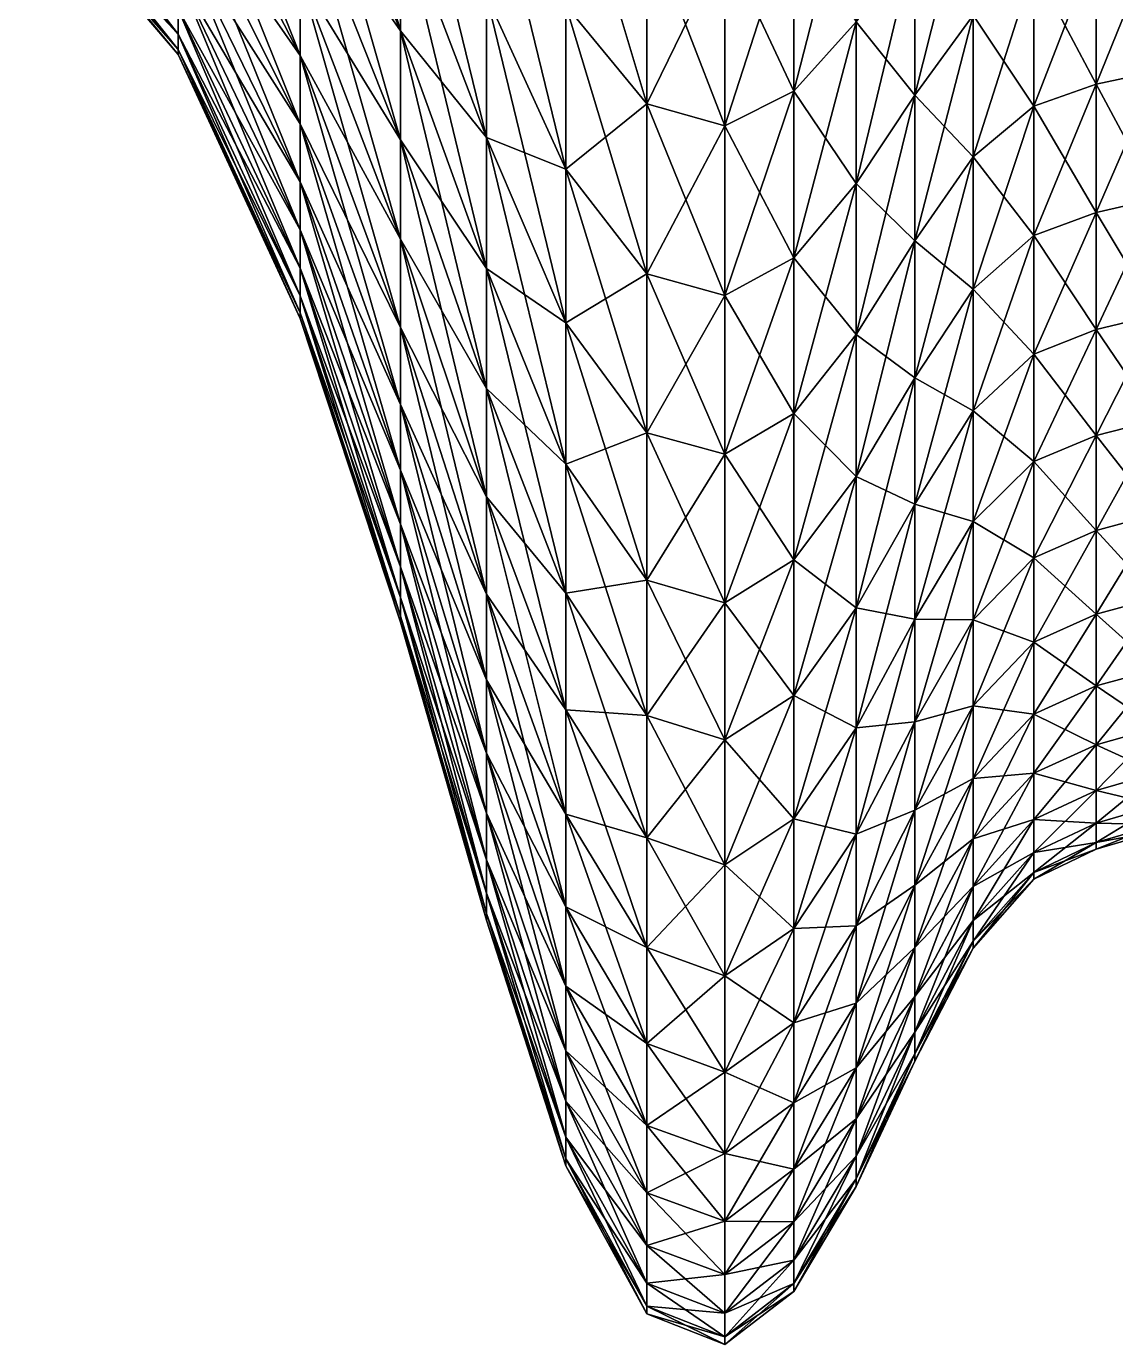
# Model space of a CAD drawing. Header units: millimetres. Extents: x -159345 to -158169, y -77510 to -76933.
# Drawn here: x -158465.153 to -158462.302, y -77295.849 to -77292.4 of the extents above; entities that cross this region are included whole.
import ezdxf

# ---------------------------------------------------------------- set-up
doc = ezdxf.new("R2010")
doc.units = ezdxf.units.MM
doc.header["$LTSCALE"] = 2
doc.header["$MEASUREMENT"] = 0
doc.layers.get('0').update_dxf_attribs({"linetype": 'CONTINUOUS'})

# ---------------------------------------------------------------- blocks, each defined once
blk = doc.blocks.new('Rectangle34354600')
at = {"color": 0}
mesh = blk.add_polyface(dxfattribs=at)
corners = [(-16.2712, -0.3065, -2.4832), (-16.229, -0.1526, -2.4672), (-16.3756, -0.1526, -1.9867), (-16.4184, -0.3065, -1.9996), (-16.2149, 0, -2.4618), (-16.3613, 0, -1.9825), (-16.4892, -0.1526, -1.5008), (-16.5329, -0.3065, -1.5095), (-16.4747, 0, -1.4979), (-16.5702, -0.1526, -1.0083), (-16.6147, -0.3065, -1.0128), (-16.5554, 0, -1.0068), (-16.6186, -0.1526, -0.5084), (-16.6637, -0.3065, -0.5096), (-16.6036, 0, -0.5079), (-16.1611, -0.4629, -2.9893), (-16.0912, -0.3065, -2.9604), (-16.7389, -0.4629, -0.5118), (-16.6801, -0.3065, 0), (-16.0493, -0.1526, -2.943), (-16.6888, -0.4629, -1.0203), (-16.0354, 0, -2.9372), (-16.6056, -0.4629, -1.5239), (-16.6196, 0, 0), (-16.6347, -0.1526, 0), (-16.4897, -0.4629, -2.021), (-16.3415, -0.4629, -2.51), (-16.6637, -0.3065, 0.5097), (-16.6186, -0.1526, 0.5084), (-16.5702, -0.1526, 1.0083), (-16.6147, -0.3065, 1.0128), (-16.6036, 0, 0.5079), (-16.5554, 0, 1.0068), (-16.4892, -0.1526, 1.5008), (-16.5329, -0.3065, 1.5095), (-16.4747, 0, 1.4979), (-16.3756, -0.1526, 1.9868), (-16.4184, -0.3065, 1.9996), (-16.3613, 0, 1.9825), (-16.229, -0.1526, 2.4672), (-16.2712, -0.3065, 2.4833), (-16.2149, 0, 2.4618), (-16.3415, -0.4629, 2.51), (-16.0912, -0.3065, 2.9604), (-16.1611, -0.4629, 2.9893), (-16.4897, -0.4629, 2.0211), (-16.6056, -0.4629, 1.5239), (-16.0354, 0, 2.9372), (-16.0493, -0.1526, 2.943), (-16.6888, -0.4629, 1.0203), (-16.7389, -0.4629, 0.5118)]
mesh.append_faces([[corners[k] for k in face] for face in [(0, 1, 2), (2, 3, 0), (1, 4, 5), (5, 2, 1), (3, 2, 6), (6, 7, 3), (2, 5, 8), (8, 6, 2), (7, 6, 9), (9, 10, 7), (6, 8, 11), (11, 9, 6), (10, 9, 12), (12, 13, 10), (9, 11, 14), (14, 12, 9), (17, 13, 18), (1, 0, 16), (20, 10, 13), (4, 1, 19), (22, 7, 10), (12, 14, 23), (25, 3, 7), (13, 12, 24), (26, 0, 3), (27, 28, 29), (29, 30, 27), (28, 31, 32), (32, 29, 28), (30, 29, 33), (33, 34, 30), (29, 32, 35), (35, 33, 29), (34, 33, 36), (36, 37, 34), (33, 35, 38), (38, 36, 33), (37, 36, 39), (39, 40, 37), (36, 38, 41), (41, 39, 36), (42, 40, 43), (28, 27, 18), (45, 37, 40), (31, 28, 24), (46, 34, 37), (39, 41, 47), (49, 30, 34), (40, 39, 48), (50, 27, 30)]], dxfattribs={"vtx0": -1, "vtx1": -1, "vtx2": -1, "color": 0})
mesh.append_faces([[corners[k] for k in face] for face in [(40, 42, 45)]], dxfattribs={"vtx0": -1, "vtx2": -1, "color": 0})
mesh.append_faces([[corners[k] for k in face] for face in [(15, 16, 0), (16, 19, 1), (19, 21, 4), (23, 24, 12), (24, 18, 13), (18, 24, 28), (24, 23, 31), (47, 48, 39), (48, 43, 40)]], dxfattribs={"vtx1": -1, "vtx2": -1, "color": 0})
mesh.append_faces([[corners[k] for k in face] for face in [(43, 44, 42)]], dxfattribs={"vtx2": -1, "color": 0})
mesh = blk.add_polyface(dxfattribs=at)
corners = [(-16.1057, -0.6153, -3.5289), (-15.9498, -0.4629, -3.4557), (-16.1611, -0.4629, -2.9893), (-14.9451, -0.6153, -5.2659), (-14.8178, -0.4629, -5.1498), (-15.142, -0.4629, -4.7547), (-15.2763, -0.6153, -4.8612), (-15.4393, -0.4629, -4.3398), (-15.5815, -0.6153, -4.4348), (-15.7088, -0.4629, -3.9063), (-15.8586, -0.6153, -3.9897), (-15.0842, -0.3065, -4.7076), (-15.0496, -0.1526, -4.6793), (-15.3406, -0.1526, -4.2739), (-15.3776, -0.3065, -4.2986), (-15.0381, 0, -4.6699), (-15.3283, 0, -4.2656), (-15.6038, -0.1526, -3.8499), (-15.6432, -0.3065, -3.871), (-15.5907, 0, -3.8428), (-15.8399, -0.1526, -3.4065), (-15.8811, -0.3065, -3.425), (-15.8262, 0, -3.4004), (-16.0912, -0.3065, -2.9604), (-16.0354, 0, -2.9372), (-16.0493, -0.1526, -2.943), (-16.1057, -0.6153, 3.5289), (-15.9498, -0.4629, 3.4557), (-15.7088, -0.4629, 3.9064), (-15.8586, -0.6153, 3.9897), (-15.4393, -0.4629, 4.3398), (-15.142, -0.4629, 4.7547), (-15.2763, -0.6153, 4.8612), (-15.5815, -0.6153, 4.4348), (-14.8178, -0.4629, 5.1498), (-14.9451, -0.6153, 5.2659), (-15.8811, -0.3065, 3.425), (-15.8399, -0.1526, 3.4065), (-15.6038, -0.1526, 3.8499), (-15.6432, -0.3065, 3.871), (-15.8262, 0, 3.4004), (-15.5907, 0, 3.8428), (-15.3406, -0.1526, 4.2739), (-15.3776, -0.3065, 4.2986), (-15.3282, 0, 4.2656), (-15.0496, -0.1526, 4.6793), (-15.0842, -0.3065, 4.7076), (-15.0381, 0, 4.6699), (-16.1611, -0.4629, 2.9893), (-16.0912, -0.3065, 2.9604), (-16.0493, -0.1526, 2.943), (-14.7631, -0.3065, 5.0981), (-16.0354, 0, 2.9372)]
mesh.append_faces([[corners[k] for k in face] for face in [(11, 12, 13), (13, 14, 11), (12, 15, 16), (16, 13, 12), (14, 13, 17), (17, 18, 14), (13, 16, 19), (19, 17, 13), (18, 17, 20), (20, 21, 18), (17, 19, 22), (22, 20, 17), (1, 21, 23), (9, 18, 21), (7, 14, 18), (20, 22, 24), (5, 11, 14), (21, 20, 25), (31, 32, 33), (34, 35, 32), (36, 37, 38), (38, 39, 36), (37, 40, 41), (41, 38, 37), (39, 38, 42), (42, 43, 39), (38, 41, 44), (44, 42, 38), (43, 42, 45), (45, 46, 43), (42, 44, 47), (47, 45, 42), (37, 36, 49), (31, 46, 51), (40, 37, 50), (30, 43, 46), (28, 39, 43), (27, 36, 39)]], dxfattribs={"vtx0": -1, "vtx1": -1, "vtx2": -1, "color": 0})
mesh.append_faces([[corners[k] for k in face] for face in [(0, 1, 2), (3, 4, 5), (6, 5, 7), (8, 7, 9), (10, 9, 1), (21, 1, 9), (18, 9, 7), (14, 7, 5), (11, 5, 4), (26, 27, 28), (29, 28, 30), (33, 30, 31), (32, 31, 34), (36, 27, 48), (46, 31, 30), (43, 30, 28), (39, 28, 27)]], dxfattribs={"vtx0": -1, "vtx2": -1, "color": 0})
mesh.append_faces([[corners[k] for k in face] for face in [(24, 25, 20), (25, 23, 21), (48, 49, 36), (49, 50, 37), (50, 52, 40)]], dxfattribs={"vtx1": -1, "vtx2": -1, "color": 0})
mesh.append_faces([[corners[k] for k in face] for face in [(23, 2, 1)]], dxfattribs={"vtx2": -1, "color": 0})
mesh = blk.add_polyface(dxfattribs=at)
corners = [(-14.4113, -1.2377, -7.1184), (-14.3312, -1.0652, -7.0106), (-14.7806, -1.0652, -6.6439), (-14.8668, -1.2377, -6.7461), (-14.1707, -0.909, -6.8016), (-14.6068, -0.909, -6.4458), (-14.3989, -0.7615, -6.2115), (-14.4678, -0.4629, -5.5235), (-14.59, -0.6153, -5.6457), (-14.2102, -0.6153, -6.0008), (-14.0941, -0.4629, -5.8735), (-14.7903, -0.7615, -5.846), (-15.0121, -0.909, -6.0678), (-15.1984, -1.0652, -6.2541), (-14.4143, -0.3065, -5.47), (-14.3823, -0.1526, -5.438), (-14.0424, -0.3065, -5.8189), (-14.8178, -0.4629, -5.1498), (-14.9451, -0.6153, -5.2659), (-15.1558, -0.7615, -5.4546), (-14.7631, -0.3065, -5.0981), (-14.7303, -0.1526, -5.0671), (-15.0496, -0.1526, -4.6793), (-15.0842, -0.3065, -4.7076), (-14.7194, 0, -5.0568), (-15.0381, 0, -4.6699), (-14.3716, 0, -5.4273), (-14.4678, -0.4629, 5.5235), (-14.59, -0.6153, 5.6457), (-14.9451, -0.6153, 5.2659), (-14.8178, -0.4629, 5.1498), (-14.7903, -0.7615, 5.846), (-15.1558, -0.7615, 5.4546), (-15.0842, -0.3065, 4.7076), (-15.0496, -0.1526, 4.6793), (-14.7303, -0.1526, 5.0671), (-14.7631, -0.3065, 5.0981), (-15.0381, 0, 4.6699), (-14.7194, 0, 5.0568), (-14.4143, -0.3065, 5.47), (-15.142, -0.4629, 4.7547), (-14.3716, 0, 5.4273), (-14.3822, -0.1526, 5.438), (-14.8668, -1.2377, 6.7461), (-14.7806, -1.0652, 6.6439), (-14.3312, -1.0652, 7.0106), (-14.4113, -1.2377, 7.1184), (-14.6068, -0.909, 6.4458), (-14.1707, -0.909, 6.8016), (-14.3989, -0.7615, 6.2115), (-13.9791, -0.7615, 6.5543), (-14.094, -0.4629, 5.8736), (-14.2102, -0.6153, 6.0008), (-15.1984, -1.0652, 6.2541), (-15.0121, -0.909, 6.0678), (-14.812, -1.4339, 6.6924), (-14.0424, -0.3065, 5.8189), (-14.0114, -0.1526, 5.786)]
mesh.append_faces([[corners[k] for k in face] for face in [(0, 1, 2), (2, 3, 0), (1, 4, 5), (5, 2, 1), (6, 5, 4), (6, 9, 8), (5, 6, 11), (2, 5, 12), (3, 2, 13), (17, 18, 8), (18, 19, 11), (20, 21, 22), (22, 23, 20), (21, 24, 25), (25, 22, 21), (21, 20, 14), (24, 21, 15), (17, 20, 23), (32, 29, 28), (33, 34, 35), (35, 36, 33), (34, 37, 38), (38, 35, 34), (30, 36, 39), (35, 38, 41), (36, 35, 42), (43, 44, 45), (45, 46, 43), (44, 47, 48), (48, 45, 44), (47, 49, 50), (51, 52, 28), (47, 44, 53), (49, 47, 54), (52, 49, 31), (55, 43, 46)]], dxfattribs={"vtx0": -1, "vtx1": -1, "vtx2": -1, "color": 0})
mesh.append_faces([[corners[k] for k in face] for face in [(9, 10, 7), (20, 17, 7), (29, 30, 27), (36, 30, 40)]], dxfattribs={"vtx0": -1, "vtx2": -1, "color": 0})
mesh.append_faces([[corners[k] for k in face] for face in [(7, 8, 9), (8, 11, 6), (11, 12, 5), (15, 14, 16), (11, 8, 18), (7, 14, 20), (14, 15, 21), (15, 26, 24), (27, 28, 29), (28, 31, 32), (41, 42, 35), (42, 39, 36), (53, 54, 47), (54, 31, 49), (31, 28, 52), (27, 39, 56), (39, 42, 57)]], dxfattribs={"vtx1": -1, "vtx2": -1, "color": 0})
mesh.append_faces([[corners[k] for k in face] for face in [(14, 7, 10), (8, 7, 17), (39, 27, 30), (28, 27, 51)]], dxfattribs={"vtx2": -1, "color": 0})
mesh = blk.add_polyface(dxfattribs=at)
corners = [(-16.7192, -1.2377, -4.4844), (-16.604, -1.0652, -4.4155), (-16.8789, -1.0652, -3.9047), (-16.9976, -1.2377, -3.9661), (-16.6425, -0.909, -3.7882), (-16.5825, -0.7615, -3.1638), (-16.8722, -0.909, -3.2838), (-17.1157, -1.0652, -3.3847), (-17.0664, -0.909, -2.7648), (-16.7704, -0.7615, -2.6623), (-16.9265, -0.7615, -2.1434), (-17.2282, -0.909, -2.2258), (-16.6546, -0.6153, -2.068), (-17.0497, -0.7615, -1.6123), (-16.7734, -0.6153, -1.5573), (-16.8591, -0.6153, -1.04), (-17.1391, -0.7615, -1.0744), (-16.911, -0.6153, -0.5197), (-17.1935, -0.7615, -0.5352), (-16.7557, -0.4629, 0), (-16.9285, -0.6153, 0), (-16.7389, -0.4629, -0.5118), (-17.2118, -0.7615, 0), (-16.6888, -0.4629, -1.0203), (-16.6801, -0.3065, 0), (-16.6637, -0.3065, -0.5096), (-17.1935, -0.7615, 0.5352), (-16.911, -0.6153, 0.5197), (-16.8591, -0.6153, 1.04), (-17.1391, -0.7615, 1.0744), (-16.7734, -0.6153, 1.5573), (-17.0497, -0.7615, 1.6123), (-17.3563, -0.909, 1.6733), (-16.9265, -0.7615, 2.1434), (-16.6546, -0.6153, 2.068), (-17.2282, -0.909, 2.2258), (-16.7704, -0.7615, 2.6623), (-17.0664, -0.909, 2.7648), (-16.5035, -0.6153, 2.5686), (-16.7389, -0.4629, 0.5118), (-16.6888, -0.4629, 1.0203), (-16.6056, -0.4629, 1.5239), (-16.5825, -0.7615, 3.1639), (-16.8722, -0.909, 3.2839), (-17.1157, -1.0652, 3.3847), (-17.316, -1.0652, 2.8495), (-16.6637, -0.3065, 0.5097), (-16.9976, -1.2377, 3.9661), (-16.8789, -1.0652, 3.9047), (-16.604, -1.0652, 4.4155), (-16.7192, -1.2377, 4.4844), (-17.2388, -1.2377, 3.4357), (-16.6425, -0.909, 3.7882), (-16.9264, -1.4339, 3.9375)]
mesh.append_faces([[corners[k] for k in face] for face in [(0, 1, 2), (2, 3, 0), (4, 2, 1), (2, 4, 6), (3, 2, 7), (8, 9, 10), (10, 11, 8), (12, 10, 9), (11, 10, 13), (10, 12, 14), (14, 13, 10), (13, 14, 15), (15, 16, 13), (16, 15, 17), (17, 18, 16), (18, 17, 20), (9, 8, 6), (23, 15, 14), (21, 17, 15), (26, 27, 28), (28, 29, 26), (29, 28, 30), (30, 31, 29), (32, 31, 33), (31, 30, 34), (34, 33, 31), (35, 33, 36), (36, 37, 35), (33, 34, 38), (38, 36, 33), (39, 27, 20), (40, 28, 27), (41, 30, 28), (37, 36, 42), (45, 37, 43), (27, 26, 22), (47, 48, 49), (49, 50, 47), (48, 47, 51), (52, 48, 44), (53, 47, 50)]], dxfattribs={"vtx0": -1, "vtx1": -1, "vtx2": -1, "color": 0})
mesh.append_faces([[corners[k] for k in face] for face in [(17, 21, 19), (15, 23, 21), (25, 21, 23), (27, 39, 40), (28, 40, 41), (46, 39, 19)]], dxfattribs={"vtx0": -1, "vtx2": -1, "color": 0})
mesh.append_faces([[corners[k] for k in face] for face in [(5, 6, 4), (6, 7, 2), (19, 20, 17), (20, 22, 18), (7, 6, 8), (6, 5, 9), (42, 43, 37), (43, 44, 45), (22, 20, 27), (19, 24, 46), (51, 44, 48), (44, 43, 52)]], dxfattribs={"vtx1": -1, "vtx2": -1, "color": 0})
mesh.append_faces([[corners[k] for k in face] for face in [(24, 19, 21), (20, 19, 39)]], dxfattribs={"vtx2": -1, "color": 0})
mesh = blk.add_polyface(dxfattribs=at)
corners = [(-16.0627, -1.2377, -5.467), (-15.9549, -1.0652, -5.3869), (-16.2948, -1.0652, -4.9114), (-16.4066, -1.2377, -4.9862), (-16.0756, -0.909, -4.765), (-16.604, -1.0652, -4.4155), (-16.7192, -1.2377, -4.4844), (-16.3758, -0.909, -4.2838), (-16.1041, -0.7615, -4.1286), (-16.6425, -0.909, -3.7882), (-16.3607, -0.7615, -3.6513), (-16.1057, -0.6153, -3.5289), (-16.1611, -0.4629, -2.9893), (-16.3208, -0.6153, -3.0554), (-16.5825, -0.7615, -3.1638), (-16.7704, -0.7615, -2.6623), (-16.5035, -0.6153, -2.5686), (-16.6546, -0.6153, -2.068), (-16.3415, -0.4629, -2.51), (-16.4897, -0.4629, -2.021), (-16.6056, -0.4629, -1.5239), (-16.7734, -0.6153, -1.5573), (-16.6888, -0.4629, -1.0203), (-16.2712, -0.3065, -2.4832), (-16.6147, -0.3065, -1.0128), (-16.5329, -0.3065, -1.5095), (-16.4184, -0.3065, -1.9996), (-16.1611, -0.4629, 2.9893), (-16.3208, -0.6153, 3.0554), (-16.5035, -0.6153, 2.5686), (-16.3415, -0.4629, 2.51), (-16.5825, -0.7615, 3.1639), (-16.7704, -0.7615, 2.6623), (-16.4897, -0.4629, 2.0211), (-16.6546, -0.6153, 2.068), (-16.7734, -0.6153, 1.5573), (-16.6056, -0.4629, 1.5239), (-16.4184, -0.3065, 1.9996), (-16.5329, -0.3065, 1.5095), (-16.6888, -0.4629, 1.0203), (-16.6147, -0.3065, 1.0128), (-16.7389, -0.4629, 0.5118), (-16.8789, -1.0652, 3.9047), (-16.6425, -0.909, 3.7882), (-16.3758, -0.909, 4.2838), (-16.604, -1.0652, 4.4155), (-16.3607, -0.7615, 3.6513), (-16.1041, -0.7615, 4.1287), (-16.1057, -0.6153, 3.5289), (-15.8586, -0.6153, 3.9897), (-16.7192, -1.2377, 4.4844), (-16.2947, -1.0652, 4.9114), (-16.4066, -1.2377, 4.9862), (-16.0756, -0.909, 4.765), (-15.9549, -1.0652, 5.3869), (-16.0627, -1.2377, 5.467), (-15.9498, -0.4629, 3.4557), (-16.3448, -1.4339, 4.9449), (-16.8722, -0.909, 3.2839), (-16.6519, -1.4339, 4.451)]
mesh.append_faces([[corners[k] for k in face] for face in [(0, 1, 2), (2, 3, 0), (4, 2, 1), (3, 2, 5), (5, 6, 3), (2, 4, 7), (7, 5, 2), (8, 7, 4), (5, 7, 9), (7, 8, 10), (10, 9, 7), (11, 10, 8), (10, 11, 13), (9, 10, 14), (15, 16, 17), (18, 16, 13), (19, 17, 16), (20, 21, 17), (16, 15, 14), (32, 29, 28), (33, 34, 35), (30, 29, 34), (42, 43, 44), (44, 45, 42), (43, 46, 47), (47, 44, 43), (46, 48, 49), (49, 47, 46), (50, 45, 51), (51, 52, 50), (45, 44, 53), (53, 51, 45), (52, 51, 54), (54, 55, 52), (56, 48, 28), (57, 52, 55), (46, 43, 58), (59, 50, 52), (48, 46, 31)]], dxfattribs={"vtx0": -1, "vtx1": -1, "vtx2": -1, "color": 0})
mesh.append_faces([[corners[k] for k in face] for face in [(16, 18, 19), (17, 19, 20), (21, 20, 22), (23, 18, 12), (24, 22, 20), (25, 20, 19), (26, 19, 18), (29, 30, 27), (35, 36, 33), (34, 33, 30), (37, 33, 36), (38, 36, 39), (40, 39, 41)]], dxfattribs={"vtx0": -1, "vtx2": -1, "color": 0})
mesh.append_faces([[corners[k] for k in face] for face in [(12, 13, 11), (13, 14, 10), (14, 13, 16), (27, 28, 29), (28, 31, 32), (58, 31, 46), (31, 28, 48)]], dxfattribs={"vtx1": -1, "vtx2": -1, "color": 0})
mesh.append_faces([[corners[k] for k in face] for face in [(13, 12, 18), (28, 27, 56)]], dxfattribs={"vtx2": -1, "color": 0})
mesh = blk.add_polyface(dxfattribs=at)
corners = [(-15.0121, -0.909, -6.0678), (-15.1984, -1.0652, -6.2541), (-14.7806, -1.0652, -6.6439), (-15.2926, -1.2377, -6.3483), (-14.8668, -1.2377, -6.7461), (-15.6904, -1.2377, -5.9225), (-15.5882, -1.0652, -5.8363), (-15.9549, -1.0652, -5.3869), (-16.0627, -1.2377, -5.467), (-15.3901, -0.909, -5.6625), (-15.7459, -0.909, -5.2264), (-15.1558, -0.7615, -5.4546), (-15.4986, -0.7615, -5.0348), (-14.9451, -0.6153, -5.2659), (-15.2763, -0.6153, -4.8612), (-16.0756, -0.909, -4.765), (-15.8157, -0.7615, -4.5913), (-15.5815, -0.6153, -4.4348), (-16.1041, -0.7615, -4.1286), (-15.8586, -0.6153, -3.9897), (-16.1057, -0.6153, -3.5289), (-15.142, -0.4629, -4.7547), (-15.4393, -0.4629, -4.3398), (-14.7903, -0.7615, -5.846), (-15.7088, -0.4629, -3.9063), (-15.9498, -0.4629, -3.4557), (-16.3758, -0.909, 4.2838), (-16.1041, -0.7615, 4.1287), (-15.8157, -0.7615, 4.5914), (-16.0756, -0.909, 4.765), (-15.8586, -0.6153, 3.9897), (-15.5815, -0.6153, 4.4348), (-16.2947, -1.0652, 4.9114), (-15.7459, -0.909, 5.2265), (-15.9549, -1.0652, 5.3869), (-15.4986, -0.7615, 5.0349), (-15.2763, -0.6153, 4.8612), (-16.0627, -1.2377, 5.467), (-15.5882, -1.0652, 5.8363), (-15.6904, -1.2377, 5.9225), (-15.3901, -0.909, 5.6626), (-15.1558, -0.7615, 5.4546), (-14.9451, -0.6153, 5.2659), (-15.6367, -1.4339, 5.8677), (-15.2926, -1.2377, 6.3483), (-15.7088, -0.4629, 3.9064), (-16.1057, -0.6153, 3.5289), (-16.006, -1.4339, 5.4176), (-15.4393, -0.4629, 4.3398), (-14.7903, -0.7615, 5.846), (-15.0121, -0.909, 6.0678), (-15.1984, -1.0652, 6.2541), (-15.2379, -1.4339, 6.2936), (-14.8668, -1.2377, 6.7461), (-14.7806, -1.0652, 6.6439)]
mesh.append_faces([[corners[k] for k in face] for face in [(5, 6, 7), (7, 8, 5), (6, 9, 10), (10, 7, 6), (9, 11, 12), (12, 10, 9), (11, 13, 14), (14, 12, 11), (7, 10, 15), (10, 12, 16), (16, 15, 10), (12, 14, 17), (17, 16, 12), (15, 16, 18), (16, 17, 19), (19, 18, 16), (18, 19, 20), (6, 5, 3), (21, 14, 13), (9, 6, 1), (22, 17, 14), (11, 9, 0), (24, 19, 17), (25, 20, 19), (26, 27, 28), (28, 29, 26), (27, 30, 31), (31, 28, 27), (32, 29, 33), (33, 34, 32), (29, 28, 35), (35, 33, 29), (28, 31, 36), (36, 35, 28), (37, 34, 38), (38, 39, 37), (34, 33, 40), (40, 38, 34), (33, 35, 41), (41, 40, 33), (35, 36, 42), (42, 41, 35), (43, 39, 44), (45, 30, 46), (47, 37, 39), (48, 31, 30), (40, 41, 49), (38, 40, 50), (39, 38, 51), (54, 53, 44)]], dxfattribs={"vtx0": -1, "vtx1": -1, "vtx2": -1, "color": 0})
mesh.append_faces([[corners[k] for k in face] for face in [(0, 1, 2), (1, 3, 4), (3, 1, 6), (1, 0, 9), (0, 23, 11), (49, 50, 40), (50, 51, 38), (51, 44, 39), (52, 44, 53), (44, 51, 54)]], dxfattribs={"vtx1": -1, "vtx2": -1, "color": 0})
mesh = blk.add_polyface(dxfattribs=at)
corners = [(-17.1157, -1.0652, -3.3847), (-17.2388, -1.2377, -3.4357), (-16.9976, -1.2377, -3.9661), (-17.4433, -1.2377, -2.8901), (-17.316, -1.0652, -2.8495), (-17.4827, -1.0652, -2.294), (-17.613, -1.2377, -2.3267), (-17.0664, -0.909, -2.7648), (-17.2282, -0.909, -2.2258), (-17.6147, -1.0652, -1.7247), (-17.7467, -1.2377, -1.7509), (-17.3563, -0.909, -1.6732), (-17.0497, -0.7615, -1.6123), (-17.7107, -1.0652, -1.1482), (-17.8435, -1.2377, -1.1677), (-17.4494, -0.909, -1.1138), (-17.1391, -0.7615, -1.0744), (-17.7692, -1.0652, -0.5711), (-17.9023, -1.2377, -0.5823), (-17.5062, -0.909, -0.5539), (-17.1935, -0.7615, -0.5352), (-17.2118, -0.7615, 0), (-17.5254, -0.909, 0), (-17.789, -1.0652, 0), (-17.9222, -1.2377, 0), (-17.9023, -1.2377, 0.5824), (-17.7692, -1.0652, 0.5711), (-17.7107, -1.0652, 1.1482), (-17.8435, -1.2377, 1.1677), (-17.5062, -0.909, 0.5539), (-17.4494, -0.909, 1.1138), (-17.1935, -0.7615, 0.5352), (-17.1391, -0.7615, 1.0744), (-17.6147, -1.0652, 1.7247), (-17.7467, -1.2377, 1.7509), (-17.3563, -0.909, 1.6733), (-17.0497, -0.7615, 1.6123), (-17.4827, -1.0652, 2.294), (-17.613, -1.2377, 2.3268), (-17.2282, -0.909, 2.2258), (-16.9265, -0.7615, 2.1434), (-17.316, -1.0652, 2.8495), (-17.4433, -1.2377, 2.8901), (-17.0664, -0.909, 2.7648), (-17.1157, -1.0652, 3.3847), (-17.2388, -1.2377, 3.4357)]
mesh.append_faces([[corners[k] for k in face] for face in [(3, 4, 5), (5, 6, 3), (4, 7, 8), (8, 5, 4), (6, 5, 9), (9, 10, 6), (5, 8, 11), (11, 9, 5), (12, 11, 8), (10, 9, 13), (13, 14, 10), (9, 11, 15), (15, 13, 9), (11, 12, 16), (16, 15, 11), (14, 13, 17), (17, 18, 14), (13, 15, 19), (19, 17, 13), (15, 16, 20), (20, 19, 15), (4, 3, 1), (7, 4, 0), (19, 20, 21), (17, 19, 22), (18, 17, 23), (25, 26, 27), (27, 28, 25), (26, 29, 30), (30, 27, 26), (29, 31, 32), (32, 30, 29), (28, 27, 33), (33, 34, 28), (27, 30, 35), (35, 33, 27), (30, 32, 36), (36, 35, 30), (34, 33, 37), (37, 38, 34), (33, 35, 39), (39, 37, 33), (40, 39, 35), (38, 37, 41), (41, 42, 38), (37, 39, 43), (43, 41, 37), (26, 25, 24), (29, 26, 23), (31, 29, 22), (42, 41, 44)]], dxfattribs={"vtx0": -1, "vtx1": -1, "vtx2": -1, "color": 0})
mesh.append_faces([[corners[k] for k in face] for face in [(0, 1, 2), (1, 0, 4), (21, 22, 19), (22, 23, 17), (23, 24, 18), (24, 23, 26), (23, 22, 29), (22, 21, 31), (44, 45, 42)]], dxfattribs={"vtx1": -1, "vtx2": -1, "color": 0})
mesh = blk.add_polyface(dxfattribs=at)
corners = [(-16.9265, -1.4339, -3.9375), (-16.9976, -1.2377, -3.9661), (-17.2388, -1.2377, -3.4357), (-17.1673, -1.4339, -3.4061), (-16.707, -1.836, -1.5441), (-17.3122, -1.6365, -1.6645), (-17.4023, -1.6365, -1.1174), (-16.7908, -1.836, -1.0353), (-17.4562, -1.6365, -0.5627), (-17.3728, -1.4339, -2.86), (-17.0236, -1.6365, -2.7375), (-16.8249, -1.6365, -3.2642), (-17.8448, -1.4339, 0), (-17.4742, -1.6365, 0), (-17.8257, -1.4339, -0.5831), (-17.5417, -1.4339, -2.3028), (-17.1861, -1.6365, -2.2044), (-16.858, -1.836, 0), (-16.8412, -1.836, -0.5205), (-17.6738, -1.4339, -1.7364), (-17.7685, -1.4339, -1.1626), (-17.4433, -1.2377, -2.8901), (-17.9023, -1.2377, -0.5823), (-17.9222, -1.2377, 0), (-17.8435, -1.2377, -1.1677), (-17.7467, -1.2377, -1.7509), (-17.613, -1.2377, -2.3267), (-16.8412, -1.836, 0.5205), (-17.4562, -1.6365, 0.5627), (-17.4023, -1.6365, 1.1174), (-16.7908, -1.836, 1.0353), (-17.3122, -1.6365, 1.6645), (-16.707, -1.836, 1.5441), (-17.1861, -1.6365, 2.2044), (-17.8257, -1.4339, 0.5832), (-17.0236, -1.6365, 2.7375), (-17.3728, -1.4339, 2.86), (-17.1673, -1.4339, 3.4061), (-17.7685, -1.4339, 1.1626), (-17.6738, -1.4339, 1.7364), (-17.5417, -1.4339, 2.3028), (-17.9023, -1.2377, 0.5824), (-17.4433, -1.2377, 2.8901), (-17.2388, -1.2377, 3.4357), (-17.613, -1.2377, 2.3268), (-17.7467, -1.2377, 1.7509), (-17.8435, -1.2377, 1.1677), (-16.9976, -1.2377, 3.9661), (-16.9264, -1.4339, 3.9375)]
mesh.append_faces([[corners[k] for k in face] for face in [(0, 1, 2), (4, 5, 6), (7, 6, 8), (9, 10, 11), (15, 16, 10), (18, 8, 13), (19, 5, 16), (20, 6, 5), (14, 8, 6), (14, 22, 23), (20, 24, 22), (19, 25, 24), (15, 26, 25), (9, 21, 26), (27, 28, 29), (30, 29, 31), (32, 31, 33), (34, 28, 13), (38, 29, 28), (39, 31, 29), (40, 33, 31), (28, 27, 17), (36, 35, 33), (36, 42, 43), (40, 44, 42), (39, 45, 44), (38, 46, 45), (34, 41, 46)]], dxfattribs={"vtx0": -1, "vtx1": -1, "vtx2": -1, "color": 0})
mesh.append_faces([[corners[k] for k in face] for face in [(8, 14, 12), (10, 9, 15), (16, 15, 19), (5, 19, 20), (6, 20, 14), (21, 9, 3), (22, 14, 20), (24, 20, 19), (25, 19, 15), (26, 15, 9), (35, 36, 37), (28, 34, 38), (29, 38, 39), (31, 39, 40), (33, 40, 36), (41, 34, 12), (42, 36, 40), (44, 40, 39), (45, 39, 38), (46, 38, 34), (47, 48, 37)]], dxfattribs={"vtx0": -1, "vtx2": -1, "color": 0})
mesh.append_faces([[corners[k] for k in face] for face in [(12, 13, 8), (13, 17, 18), (3, 2, 21), (17, 13, 28), (12, 23, 41), (37, 43, 47)]], dxfattribs={"vtx1": -1, "vtx2": -1, "color": 0})
mesh.append_faces([[corners[k] for k in face] for face in [(2, 3, 0), (11, 3, 9), (23, 12, 14), (13, 12, 34), (43, 37, 36)]], dxfattribs={"vtx2": -1, "color": 0})
mesh = blk.add_polyface(dxfattribs=at)
corners = [(-15.7973, -1.836, -3.9593), (-16.3308, -1.6365, -4.2691), (-16.5929, -1.6365, -3.7773), (-16.0409, -1.836, -3.5029), (-17.1673, -1.4339, -3.4061), (-16.8249, -1.6365, -3.2642), (-16.9265, -1.4339, -3.9375), (-16.2556, -1.836, -3.0285), (-16.6519, -1.4339, -4.451), (-16.0383, -1.6365, -4.7401), (-16.3448, -1.4339, -4.9448), (-16.7192, -1.2377, -4.4844), (-16.9976, -1.2377, -3.9661), (-16.4066, -1.2377, -4.9862), (-16.006, -1.4339, -5.4176), (-16.0627, -1.2377, -5.467), (-15.7303, -2.0517, -2.3053), (-16.4393, -1.836, -2.5412), (-16.5898, -1.836, -2.0462), (-17.0236, -1.6365, -2.7375), (-17.1861, -1.6365, -2.2044), (-15.866, -2.0517, -1.8561), (-16.707, -1.836, -1.5441), (-15.9726, -2.0517, -1.398), (-17.3122, -1.6365, -1.6645), (-16.7908, -1.836, -1.0353), (-16.0494, -2.0517, -0.934), (-17.4023, -1.6365, -1.1174), (-16.8412, -1.836, -0.5205), (-16.0959, -2.0517, -0.4671), (-17.4562, -1.6365, -0.5627), (-16.858, -1.836, 0), (-16.1116, -2.0517, 0), (-16.0959, -2.0517, 0.4671), (-16.8412, -1.836, 0.5205), (-16.7908, -1.836, 1.0353), (-16.0494, -2.0517, 0.934), (-17.4023, -1.6365, 1.1174), (-16.707, -1.836, 1.5441), (-15.9726, -2.0517, 1.398), (-17.3122, -1.6365, 1.6645), (-16.5898, -1.836, 2.0462), (-15.866, -2.0517, 1.8561), (-17.1861, -1.6365, 2.2044), (-16.4393, -1.836, 2.5412), (-17.0236, -1.6365, 2.7375), (-17.1673, -1.4339, 3.4061), (-16.8249, -1.6365, 3.2642), (-16.2556, -1.836, 3.0285), (-16.0409, -1.836, 3.5029), (-16.5929, -1.6365, 3.7773), (-16.3308, -1.6365, 4.2691), (-16.9264, -1.4339, 3.9375), (-16.6519, -1.4339, 4.451), (-16.3448, -1.4339, 4.9449), (-16.0383, -1.6365, 4.7401), (-16.4066, -1.2377, 4.9862), (-16.7192, -1.2377, 4.4844)]
mesh.append_faces([[corners[k] for k in face] for face in [(0, 1, 2), (2, 3, 0), (3, 2, 5), (8, 1, 9), (6, 2, 1), (8, 11, 12), (10, 13, 11), (14, 15, 13), (16, 17, 18), (17, 19, 20), (20, 18, 17), (21, 18, 22), (22, 23, 21), (18, 20, 24), (24, 22, 18), (23, 22, 25), (25, 26, 23), (27, 25, 22), (26, 25, 28), (28, 29, 26), (30, 28, 25), (29, 28, 31), (19, 17, 7), (33, 34, 35), (35, 36, 33), (37, 35, 34), (36, 35, 38), (38, 39, 36), (40, 38, 35), (39, 38, 41), (41, 42, 39), (43, 41, 38), (42, 41, 44), (41, 43, 45), (45, 44, 41), (44, 45, 47), (34, 33, 32), (49, 50, 51), (52, 50, 47), (53, 51, 50), (54, 55, 51), (50, 49, 48)]], dxfattribs={"vtx0": -1, "vtx1": -1, "vtx2": -1, "color": 0})
mesh.append_faces([[corners[k] for k in face] for face in [(2, 6, 4), (9, 10, 8), (1, 8, 6), (12, 6, 8), (11, 8, 10), (13, 10, 14), (50, 52, 53), (51, 53, 54), (56, 54, 53), (57, 53, 52)]], dxfattribs={"vtx0": -1, "vtx2": -1, "color": 0})
mesh.append_faces([[corners[k] for k in face] for face in [(4, 5, 2), (5, 7, 3), (31, 32, 29), (7, 5, 19), (46, 47, 45), (47, 48, 44), (32, 31, 34), (48, 47, 50)]], dxfattribs={"vtx1": -1, "vtx2": -1, "color": 0})
mesh.append_faces([[corners[k] for k in face] for face in [(47, 46, 52)]], dxfattribs={"vtx2": -1, "color": 0})
mesh = blk.add_polyface(dxfattribs=at)
corners = [(-14.812, -1.4339, -6.6924), (-14.8668, -1.2377, -6.7461), (-15.2926, -1.2377, -6.3483), (-15.2379, -1.4339, -6.2936), (-14.8963, -1.836, -5.2159), (-15.361, -1.6365, -5.6209), (-15.7151, -1.6365, -5.1905), (-15.2247, -1.836, -4.8162), (-14.6288, -2.0517, -4.3636), (-15.5252, -1.836, -4.3972), (-14.9026, -2.0517, -3.9812), (-16.0383, -1.6365, -4.7401), (-15.7973, -1.836, -3.9593), (-15.1511, -2.0517, -3.5819), (-16.3308, -1.6365, -4.2691), (-16.0409, -1.836, -3.5029), (-15.3728, -2.0517, -3.1683), (-15.6367, -1.4339, -5.8677), (-14.9758, -1.6365, -6.0315), (-16.006, -1.4339, -5.4176), (-16.3448, -1.4339, -4.9448), (-16.2556, -1.836, -3.0285), (-15.566, -2.0517, -2.7428), (-15.6904, -1.2377, -5.9225), (-16.0627, -1.2377, -5.467), (-16.5898, -1.836, -2.0462), (-15.866, -2.0517, -1.8561), (-15.7303, -2.0517, -2.3053), (-16.4393, -1.836, -2.5412), (-15.3356, -2.303, 0.4132), (-16.0959, -2.0517, 0.4671), (-16.0494, -2.0517, 0.934), (-15.2932, -2.303, 0.8312), (-15.9726, -2.0517, 1.398), (-16.4393, -1.836, 2.5412), (-15.7303, -2.0517, 2.3053), (-15.866, -2.0517, 1.8561), (-16.2556, -1.836, 3.0285), (-15.566, -2.0517, 2.7428), (-14.691, -2.303, 2.8276), (-15.3728, -2.0517, 3.1683), (-15.1511, -2.0517, 3.582), (-16.0409, -1.836, 3.5029), (-15.7973, -1.836, 3.9593), (-16.3308, -1.6365, 4.2691), (-15.5252, -1.836, 4.3972), (-14.9026, -2.0517, 3.9812), (-16.0383, -1.6365, 4.7401), (-15.2247, -1.836, 4.8162), (-15.7151, -1.6365, 5.1906), (-15.361, -1.6365, 5.6209), (-14.8963, -1.836, 5.216), (-15.2379, -1.4339, 6.2936), (-14.9758, -1.6365, 6.0315), (-15.6367, -1.4339, 5.8677), (-14.8624, -2.303, 2.4514), (-16.006, -1.4339, 5.4176), (-16.3448, -1.4339, 4.9449), (-15.2926, -1.2377, 6.3483), (-15.6904, -1.2377, 5.9225), (-16.0627, -1.2377, 5.467), (-14.812, -1.4339, 6.6924)]
mesh.append_faces([[corners[k] for k in face] for face in [(0, 1, 2), (4, 5, 6), (6, 7, 4), (8, 7, 9), (9, 10, 8), (7, 6, 11), (11, 9, 7), (10, 9, 12), (12, 13, 10), (9, 11, 14), (14, 12, 9), (13, 12, 15), (15, 16, 13), (17, 5, 18), (19, 6, 5), (20, 11, 6), (16, 15, 21), (17, 23, 24), (25, 26, 27), (28, 27, 22), (29, 30, 31), (32, 31, 33), (34, 35, 36), (35, 34, 37), (39, 40, 41), (40, 42, 43), (43, 41, 40), (44, 43, 42), (41, 43, 45), (45, 46, 41), (43, 44, 47), (47, 45, 43), (46, 45, 48), (45, 47, 49), (49, 48, 45), (48, 49, 50), (50, 51, 48), (51, 50, 53), (42, 40, 38), (56, 49, 47), (54, 50, 49)]], dxfattribs={"vtx0": -1, "vtx1": -1, "vtx2": -1, "color": 0})
mesh.append_faces([[corners[k] for k in face] for face in [(5, 17, 19), (6, 19, 20), (23, 17, 3), (24, 19, 17), (50, 54, 52), (47, 57, 56), (49, 56, 54), (59, 54, 56), (60, 56, 57)]], dxfattribs={"vtx0": -1, "vtx2": -1, "color": 0})
mesh.append_faces([[corners[k] for k in face] for face in [(21, 22, 16), (3, 2, 23), (22, 21, 28), (37, 38, 35), (52, 53, 50), (55, 38, 40), (38, 37, 42)]], dxfattribs={"vtx1": -1, "vtx2": -1, "color": 0})
mesh.append_faces([[corners[k] for k in face] for face in [(2, 3, 0), (18, 3, 17), (58, 52, 54), (53, 52, 61)]], dxfattribs={"vtx2": -1, "color": 0})
mesh = blk.add_polyface(dxfattribs=at)
corners = [(-13.3415, -1.836, -6.5809), (-13.6844, -1.6365, -7.094), (-14.1348, -1.6365, -6.7708), (-13.7605, -1.836, -6.2804), (-13.3079, -2.0517, -5.6845), (-14.1602, -1.836, -5.952), (-13.671, -2.0517, -5.3872), (-14.5652, -1.6365, -6.4167), (-15.2379, -1.4339, -6.2936), (-14.9758, -1.6365, -6.0315), (-14.812, -1.4339, -6.6924), (-14.5402, -1.836, -5.5959), (-13.8891, -1.4339, -7.4005), (-13.2134, -1.6365, -7.3865), (-13.3953, -1.4339, -7.7076), (-14.0123, -2.0517, -5.068), (-14.3619, -1.4339, -7.0617), (-14.4113, -1.2377, -7.1184), (-14.8668, -1.2377, -6.7461), (-13.9305, -1.2377, -7.4623), (-13.4287, -1.2377, -7.7749), (-14.3315, -2.0517, -4.7267), (-14.8963, -1.836, -5.2159), (-15.2247, -1.836, -4.8162), (-14.6288, -2.0517, -4.3636), (-15.361, -1.6365, -5.6209), (-14.4918, -2.303, 3.1976), (-15.1511, -2.0517, 3.582), (-14.9026, -2.0517, 3.9812), (-14.2677, -2.303, 3.557), (-14.6288, -2.0517, 4.3636), (-15.2247, -1.836, 4.8162), (-14.0214, -2.303, 3.9016), (-14.3315, -2.0517, 4.7267), (-14.8963, -1.836, 5.216), (-14.9758, -1.6365, 6.0315), (-14.5402, -1.836, 5.5959), (-14.0123, -2.0517, 5.068), (-13.7558, -2.303, 4.2272), (-13.671, -2.0517, 5.3872), (-14.1602, -1.836, 5.952), (-13.7605, -1.836, 6.2804), (-13.3079, -2.0517, 5.6845), (-14.5652, -1.6365, 6.4167), (-14.1348, -1.6365, 6.7708), (-13.6843, -1.6365, 7.094), (-13.3415, -1.836, 6.5809), (-14.812, -1.4339, 6.6924), (-14.3619, -1.4339, 7.0617), (-13.4738, -2.303, 4.5295), (-13.8891, -1.4339, 7.4005), (-13.3953, -1.4339, 7.7077), (-14.8668, -1.2377, 6.7461), (-15.2379, -1.4339, 6.2936), (-13.4287, -1.2377, 7.7749), (-13.9304, -1.2377, 7.4623), (-14.4113, -1.2377, 7.1184)]
mesh.append_faces([[corners[k] for k in face] for face in [(0, 1, 2), (2, 3, 0), (4, 3, 5), (5, 6, 4), (3, 2, 7), (7, 5, 3), (5, 7, 9), (12, 1, 13), (6, 5, 11), (16, 2, 1), (10, 7, 2), (16, 17, 18), (12, 19, 17), (14, 20, 19), (21, 22, 23), (23, 24, 21), (22, 21, 15), (25, 22, 11), (26, 27, 28), (29, 28, 30), (31, 30, 28), (32, 30, 33), (30, 31, 34), (34, 33, 30), (33, 34, 36), (38, 33, 37), (39, 40, 41), (41, 42, 39), (40, 43, 44), (44, 41, 40), (41, 44, 45), (45, 46, 41), (47, 43, 35), (48, 44, 43), (50, 45, 44), (40, 39, 37), (43, 40, 36)]], dxfattribs={"vtx0": -1, "vtx1": -1, "vtx2": -1, "color": 0})
mesh.append_faces([[corners[k] for k in face] for face in [(7, 10, 8), (13, 14, 12), (1, 12, 16), (2, 16, 10), (18, 10, 16), (17, 16, 12), (19, 12, 14), (43, 47, 48), (44, 48, 50), (45, 50, 51), (52, 47, 53), (54, 51, 50), (55, 50, 48), (56, 48, 47)]], dxfattribs={"vtx0": -1, "vtx2": -1, "color": 0})
mesh.append_faces([[corners[k] for k in face] for face in [(8, 9, 7), (9, 11, 5), (11, 15, 6), (15, 11, 22), (11, 9, 25), (35, 36, 34), (36, 37, 33), (49, 37, 39), (37, 36, 40), (36, 35, 43)]], dxfattribs={"vtx1": -1, "vtx2": -1, "color": 0})
mesh = blk.add_polyface(dxfattribs=at)
corners = [(-14.0214, -2.303, -3.9015), (-14.6288, -2.0517, -4.3636), (-14.9026, -2.0517, -3.9812), (-14.2677, -2.303, -3.557), (-15.1511, -2.0517, -3.5819), (-14.4918, -2.303, -3.1976), (-15.3728, -2.0517, -3.1683), (-14.691, -2.303, -2.8276), (-15.566, -2.0517, -2.7428), (-14.8624, -2.303, -2.4513), (-14.0978, -2.6093, -2.5348), (-14.3807, -2.6093, -1.8517), (-15.0072, -2.303, -2.0641), (-15.128, -2.303, -1.6616), (-14.4889, -2.6093, -1.4906), (-15.7303, -2.0517, -2.3053), (-15.866, -2.0517, -1.8561), (-15.2236, -2.303, -1.249), (-14.5747, -2.6093, -1.12), (-15.9726, -2.0517, -1.398), (-15.2932, -2.303, -0.8312), (-14.6373, -2.6093, -0.7447), (-16.0494, -2.0517, -0.934), (-15.3356, -2.303, -0.4132), (-14.6755, -2.6093, -0.3697), (-16.0959, -2.0517, -0.4671), (-14.2308, -2.9899, -0.3471), (-14.6885, -2.6093, 0), (-14.2512, -2.6093, -2.1982), (-14.1968, -2.9899, -0.692), (-16.1116, -2.0517, 0), (-15.35, -2.303, 0), (-14.6755, -2.6093, 0.3697), (-15.3356, -2.303, 0.4132), (-15.2932, -2.303, 0.8312), (-14.6373, -2.6093, 0.7447), (-16.0494, -2.0517, 0.934), (-15.2236, -2.303, 1.249), (-14.5747, -2.6093, 1.12), (-15.9726, -2.0517, 1.398), (-15.128, -2.303, 1.6616), (-14.4889, -2.6093, 1.4906), (-15.866, -2.0517, 1.8561), (-15.0072, -2.303, 2.0641), (-14.3807, -2.6093, 1.8517), (-15.7303, -2.0517, 2.3053), (-14.2422, -2.9899, 0), (-16.0959, -2.0517, 0.4671), (-15.566, -2.0517, 2.7428), (-14.8624, -2.303, 2.4514), (-14.2308, -2.9899, 0.3471), (-15.1511, -2.0517, 3.582), (-14.4918, -2.303, 3.1976), (-14.691, -2.303, 2.8276), (-14.9026, -2.0517, 3.9812), (-14.2677, -2.303, 3.557), (-14.2512, -2.6093, 2.1982), (-15.3728, -2.0517, 3.1683)]
mesh.append_faces([[corners[k] for k in face] for face in [(0, 1, 2), (3, 2, 4), (4, 5, 3), (5, 4, 6), (6, 7, 5), (7, 6, 8), (10, 7, 9), (11, 12, 13), (13, 14, 11), (12, 15, 16), (16, 13, 12), (14, 13, 17), (17, 18, 14), (13, 16, 19), (19, 17, 13), (18, 17, 20), (20, 21, 18), (17, 19, 22), (22, 20, 17), (21, 20, 23), (23, 24, 21), (20, 22, 25), (25, 23, 20), (26, 24, 27), (12, 11, 28), (29, 21, 24), (15, 12, 9), (23, 25, 30), (24, 23, 31), (32, 33, 34), (34, 35, 32), (36, 34, 33), (35, 34, 37), (37, 38, 35), (39, 37, 34), (38, 37, 40), (40, 41, 38), (37, 39, 42), (42, 40, 37), (41, 40, 43), (43, 44, 41), (40, 42, 45), (45, 43, 40), (33, 32, 27), (47, 33, 31), (43, 45, 48), (44, 43, 49), (50, 32, 35), (51, 52, 53), (54, 55, 52), (57, 53, 49)]], dxfattribs={"vtx0": -1, "vtx1": -1, "vtx2": -1, "color": 0})
mesh.append_faces([[corners[k] for k in face] for face in [(8, 9, 7), (28, 9, 12), (9, 8, 15), (30, 31, 23), (31, 27, 24), (46, 27, 32), (27, 31, 33), (31, 30, 47), (48, 49, 43), (56, 49, 53)]], dxfattribs={"vtx1": -1, "vtx2": -1, "color": 0})
mesh = blk.add_polyface(dxfattribs=at)
corners = [(-14.0123, -2.0517, -5.068), (-13.4738, -2.303, -4.5295), (-13.1714, -2.303, -4.8115), (-13.671, -2.0517, -5.3872), (-13.2583, -2.6093, -3.7912), (-13.7558, -2.303, -4.2271), (-14.0214, -2.303, -3.9015), (-13.4964, -2.6093, -3.499), (-14.3315, -2.0517, -4.7267), (-14.6288, -2.0517, -4.3636), (-14.2677, -2.303, -3.557), (-13.7175, -2.6093, -3.1894), (-14.9026, -2.0517, -3.9812), (-14.4918, -2.303, -3.1976), (-13.9189, -2.6093, -2.8666), (-14.691, -2.303, -2.8276), (-14.0978, -2.6093, -2.5348), (-13.6956, -2.9899, -2.3438), (-14.2512, -2.6093, -2.1982), (-13.5322, -2.9899, -2.6494), (-13.3494, -2.9899, -2.9434), (-14.8624, -2.303, -2.4513), (-13.8389, -2.9899, -2.0274), (-14.3807, -2.6093, -1.8517), (-13.9613, -2.9899, -1.7024), (-14.6885, -2.6093, 0), (-14.2422, -2.9899, 0), (-14.2308, -2.9899, -0.3471), (-14.6755, -2.6093, -0.3697), (-14.1968, -2.9899, -0.692), (-14.1404, -2.9899, -1.0336), (-14.5747, -2.6093, -1.12), (-14.6373, -2.6093, -0.7447), (-14.0618, -2.9899, -1.3707), (-14.4889, -2.6093, -1.4906), (-14.6755, -2.6093, 0.3697), (-14.2308, -2.9899, 0.3471), (-13.9613, -2.9899, 1.7024), (-14.3807, -2.6093, 1.8517), (-14.2512, -2.6093, 2.1982), (-13.8389, -2.9899, 2.0274), (-14.0618, -2.9899, 1.3707), (-14.4889, -2.6093, 1.4906), (-14.1404, -2.9899, 1.0336), (-14.5747, -2.6093, 1.12), (-14.1968, -2.9899, 0.692), (-14.6373, -2.6093, 0.7447), (-14.8624, -2.303, 2.4514), (-14.0978, -2.6093, 2.5348), (-14.691, -2.303, 2.8276), (-14.4918, -2.303, 3.1976), (-13.9189, -2.6093, 2.8666), (-14.2677, -2.303, 3.557), (-13.7175, -2.6093, 3.1894), (-14.0214, -2.303, 3.9016), (-13.4964, -2.6093, 3.499), (-14.6288, -2.0517, 4.3636), (-13.7558, -2.303, 4.2272), (-13.2583, -2.6093, 3.7912), (-14.3315, -2.0517, 4.7267), (-13.6956, -2.9899, 2.3438), (-13.3494, -2.9899, 2.9434), (-14.0123, -2.0517, 5.068), (-13.4738, -2.303, 4.5295), (-13.5322, -2.9899, 2.6494)]
mesh.append_faces([[corners[k] for k in face] for face in [(2, 3, 0), (4, 5, 6), (6, 7, 4), (5, 8, 9), (9, 6, 5), (7, 6, 10), (10, 11, 7), (12, 10, 6), (11, 10, 13), (13, 14, 11), (14, 13, 15), (15, 16, 14), (17, 16, 18), (19, 14, 16), (8, 5, 1), (20, 11, 14), (30, 31, 32), (33, 34, 31), (24, 23, 34), (37, 38, 39), (41, 42, 38), (43, 44, 42), (45, 46, 44), (48, 49, 50), (50, 51, 48), (51, 50, 52), (52, 53, 51), (53, 52, 54), (54, 55, 53), (56, 54, 52), (55, 54, 57), (57, 58, 55), (59, 57, 54), (49, 48, 39), (61, 53, 55), (64, 51, 53), (58, 57, 63), (60, 48, 51)]], dxfattribs={"vtx0": -1, "vtx1": -1, "vtx2": -1, "color": 0})
mesh.append_faces([[corners[k] for k in face] for face in [(14, 19, 20), (23, 24, 22), (28, 27, 29), (32, 29, 30), (31, 30, 33), (34, 33, 24), (35, 36, 26), (38, 37, 41), (42, 41, 43), (44, 43, 45), (46, 45, 36), (48, 60, 40), (53, 61, 64), (51, 64, 60)]], dxfattribs={"vtx0": -1, "vtx2": -1, "color": 0})
mesh.append_faces([[corners[k] for k in face] for face in [(0, 1, 2), (1, 0, 8), (21, 18, 16), (22, 18, 23), (47, 39, 38), (40, 39, 48), (62, 63, 57)]], dxfattribs={"vtx1": -1, "vtx2": -1, "color": 0})
mesh.append_faces([[corners[k] for k in face] for face in [(25, 26, 27), (39, 40, 37)]], dxfattribs={"vtx2": -1, "color": 0})

msp = doc.modelspace()

# ---------------------------------------------------------------- block references
at = {"color": 0, "extrusion": (-1.19209e-07, 1.78814e-07, 1), "xscale": 1.043634057046305, "yscale": -1.043634176254289, "zscale": -1.043634057044983, "rotation": 89.99990938672221}
msp.add_blockref('Rectangle34354600', (-158462.033, -77277.1439, -4356.623), dxfattribs=at)

doc.saveas('drawing.dxf')
